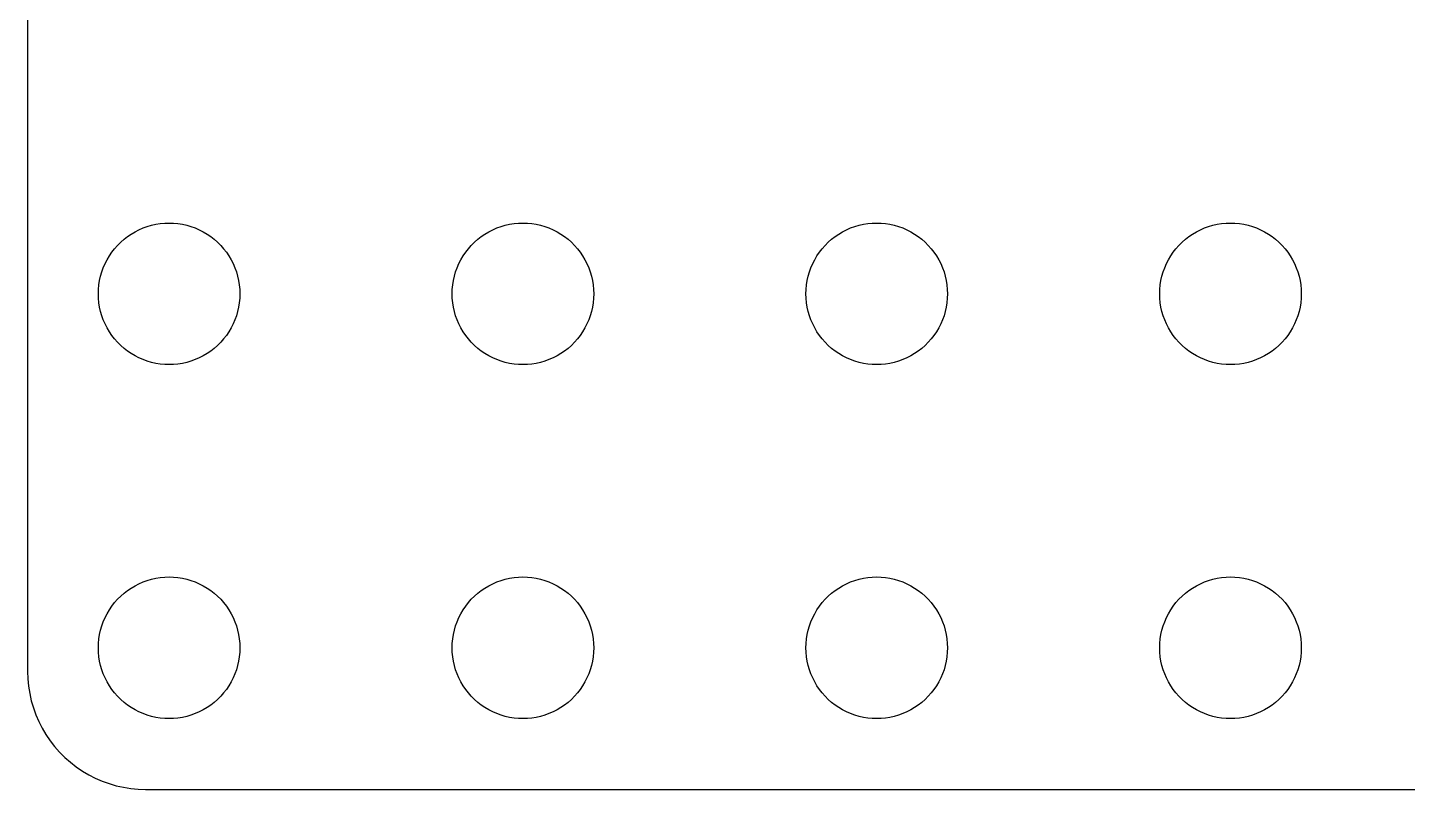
# Model space of a CAD drawing. Header units: metres. Extents: x -58 to 58, y -36 to 36.
# Drawn here: x -58.5 to 0, y -36 to -3.7 of the extents above; entities that cross this region are included whole.
import ezdxf

# ---------------------------------------------------------------- set-up
doc = ezdxf.new("R2010")
doc.units = ezdxf.units.M

msp = doc.modelspace()

# ---------------------------------------------------------------- linework, layer by layer
for p, q in [((-58.5, 31), (-58.5, -31)), ((-53.7773, -12.2855), (-53.6044, -12.2107)), ((-53.6044, -12.2107), (-53.427, -12.1468)), ((-53.427, -12.1468), (-53.2461, -12.0942)), ((-53.2461, -12.0942), (-53.0621, -12.0531)), ((-53.0621, -12.0531), (-52.876, -12.0237)), ((-52.876, -12.0237), (-52.6884, -12.0059)), ((-52.6884, -12.0059), (-52.5, -12)), ((-52.5, -12), (-52.3116, -12.0059)), ((-52.3116, -12.0059), (-52.124, -12.0237)), ((-52.124, -12.0237), (-51.9379, -12.0531)), ((-51.9379, -12.0531), (-51.7539, -12.0942)), ((-51.7539, -12.0942), (-51.5729, -12.1468)), ((-51.5729, -12.1468), (-51.3956, -12.2107)), ((-51.3956, -12.2107), (-51.2227, -12.2855)), ((-38.7773, -12.2855), (-38.6044, -12.2107)), ((-38.6044, -12.2107), (-38.427, -12.1468)), ((-38.427, -12.1468), (-38.2461, -12.0942)), ((-38.2461, -12.0942), (-38.0621, -12.0531)), ((-38.0621, -12.0531), (-37.876, -12.0237)), ((-37.876, -12.0237), (-37.6884, -12.0059)), ((-37.6884, -12.0059), (-37.5, -12)), ((-37.5, -12), (-37.3116, -12.0059)), ((-37.3116, -12.0059), (-37.124, -12.0237)), ((-37.124, -12.0237), (-36.9379, -12.0531)), ((-36.9379, -12.0531), (-36.7539, -12.0942)), ((-36.7539, -12.0942), (-36.5729, -12.1468)), ((-36.5729, -12.1468), (-36.3956, -12.2107)), ((-36.3956, -12.2107), (-36.2227, -12.2855)), ((-23.7773, -12.2855), (-23.6044, -12.2107)), ((-23.6044, -12.2107), (-23.427, -12.1468)), ((-23.427, -12.1468), (-23.2461, -12.0942)), ((-23.2461, -12.0942), (-23.0621, -12.0531)), ((-23.0621, -12.0531), (-22.876, -12.0237)), ((-22.876, -12.0237), (-22.6884, -12.0059)), ((-22.6884, -12.0059), (-22.5, -12)), ((-22.5, -12), (-22.3116, -12.0059)), ((-22.3116, -12.0059), (-22.124, -12.0237)), ((-22.124, -12.0237), (-21.9379, -12.0531)), ((-21.9379, -12.0531), (-21.7539, -12.0942)), ((-21.7539, -12.0942), (-21.5729, -12.1468)), ((-21.5729, -12.1468), (-21.3956, -12.2107)), ((-21.3956, -12.2107), (-21.2227, -12.2855)), ((-8.77733, -12.2855), (-8.60437, -12.2107)), ((-8.60437, -12.2107), (-8.42705, -12.1468)), ((-8.42705, -12.1468), (-8.24606, -12.0942)), ((-8.24606, -12.0942), (-8.06213, -12.0531)), ((-8.06213, -12.0531), (-7.87599, -12.0237)), ((-7.87599, -12.0237), (-7.68837, -12.0059)), ((-7.68837, -12.0059), (-7.5, -12)), ((-7.5, -12), (-7.31161, -12.0059)), ((-7.31161, -12.0059), (-7.12399, -12.0237)), ((-7.12399, -12.0237), (-6.93785, -12.0531)), ((-6.93785, -12.0531), (-6.75392, -12.0942)), ((-6.75392, -12.0942), (-6.57294, -12.1468)), ((-6.57294, -12.1468), (-6.39561, -12.2107)), ((-6.39561, -12.2107), (-6.22266, -12.2855)), ((-54.6869, -12.9464), (-54.5536, -12.8131)), ((-54.5536, -12.8131), (-54.4123, -12.6884)), ((-54.4123, -12.6884), (-54.2634, -12.5729)), ((-54.2634, -12.5729), (-54.1075, -12.467)), ((-54.1075, -12.467), (-53.9453, -12.3711)), ((-53.9453, -12.3711), (-53.7773, -12.2855)), ((-51.2227, -12.2855), (-51.0547, -12.3711)), ((-51.0547, -12.3711), (-50.8925, -12.467)), ((-50.8925, -12.467), (-50.7366, -12.5729)), ((-50.7366, -12.5729), (-50.5877, -12.6884)), ((-50.5877, -12.6884), (-50.4464, -12.8131)), ((-50.4464, -12.8131), (-50.3131, -12.9464)), ((-39.6869, -12.9464), (-39.5536, -12.8131)), ((-39.5536, -12.8131), (-39.4123, -12.6884)), ((-39.4123, -12.6884), (-39.2634, -12.5729)), ((-39.2634, -12.5729), (-39.1075, -12.467)), ((-39.1075, -12.467), (-38.9453, -12.3711)), ((-38.9453, -12.3711), (-38.7773, -12.2855)), ((-36.2227, -12.2855), (-36.0547, -12.3711)), ((-36.0547, -12.3711), (-35.8925, -12.467)), ((-35.8925, -12.467), (-35.7366, -12.5729)), ((-35.7366, -12.5729), (-35.5877, -12.6884)), ((-35.5877, -12.6884), (-35.4464, -12.8131)), ((-35.4464, -12.8131), (-35.3131, -12.9464)), ((-24.6869, -12.9464), (-24.5536, -12.8131)), ((-24.5536, -12.8131), (-24.4123, -12.6884)), ((-24.4123, -12.6884), (-24.2634, -12.5729)), ((-24.2634, -12.5729), (-24.1075, -12.467)), ((-24.1075, -12.467), (-23.9453, -12.3711)), ((-23.9453, -12.3711), (-23.7773, -12.2855)), ((-21.2227, -12.2855), (-21.0547, -12.3711)), ((-21.0547, -12.3711), (-20.8925, -12.467)), ((-20.8925, -12.467), (-20.7366, -12.5729)), ((-20.7366, -12.5729), (-20.5877, -12.6884)), ((-20.5877, -12.6884), (-20.4464, -12.8131)), ((-20.4464, -12.8131), (-20.3131, -12.9464)), ((-9.6869, -12.9464), (-9.55363, -12.8131)), ((-9.55363, -12.8131), (-9.41226, -12.6884)), ((-9.41226, -12.6884), (-9.26335, -12.5729)), ((-9.26335, -12.5729), (-9.10747, -12.467)), ((-9.10747, -12.467), (-8.94525, -12.3711)), ((-8.94525, -12.3711), (-8.77733, -12.2855)), ((-6.22266, -12.2855), (-6.05473, -12.3711)), ((-6.05473, -12.3711), (-5.89252, -12.467)), ((-5.89252, -12.467), (-5.73663, -12.5729)), ((-5.73663, -12.5729), (-5.58772, -12.6884)), ((-5.58772, -12.6884), (-5.44635, -12.8131)), ((-5.44635, -12.8131), (-5.31308, -12.9464)), ((-55.1289, -13.5547), (-55.033, -13.3925)), ((-55.033, -13.3925), (-54.927, -13.2366)), ((-54.927, -13.2366), (-54.8115, -13.0877)), ((-54.8115, -13.0877), (-54.6869, -12.9464)), ((-50.3131, -12.9464), (-50.1885, -13.0877)), ((-50.1885, -13.0877), (-50.0729, -13.2366)), ((-50.0729, -13.2366), (-49.967, -13.3925)), ((-49.967, -13.3925), (-49.8711, -13.5547)), ((-40.1289, -13.5547), (-40.033, -13.3925)), ((-40.033, -13.3925), (-39.927, -13.2366)), ((-39.927, -13.2366), (-39.8115, -13.0877)), ((-39.8115, -13.0877), (-39.6869, -12.9464)), ((-35.3131, -12.9464), (-35.1885, -13.0877)), ((-35.1885, -13.0877), (-35.0729, -13.2366)), ((-35.0729, -13.2366), (-34.967, -13.3925)), ((-34.967, -13.3925), (-34.8711, -13.5547)), ((-25.1289, -13.5547), (-25.033, -13.3925)), ((-25.033, -13.3925), (-24.927, -13.2366)), ((-24.927, -13.2366), (-24.8115, -13.0877)), ((-24.8115, -13.0877), (-24.6869, -12.9464)), ((-20.3131, -12.9464), (-20.1884, -13.0877)), ((-20.1884, -13.0877), (-20.0729, -13.2366)), ((-20.0729, -13.2366), (-19.967, -13.3925)), ((-19.967, -13.3925), (-19.8711, -13.5547)), ((-10.1289, -13.5547), (-10.033, -13.3925)), ((-10.033, -13.3925), (-9.92705, -13.2366)), ((-9.92705, -13.2366), (-9.81154, -13.0877)), ((-9.81154, -13.0877), (-9.6869, -12.9464)), ((-5.31308, -12.9464), (-5.18845, -13.0877)), ((-5.18845, -13.0877), (-5.07294, -13.2366)), ((-5.07294, -13.2366), (-4.96701, -13.3925)), ((-4.96701, -13.3925), (-4.87108, -13.5547)), ((-55.3532, -14.0729), (-55.2893, -13.8956)), ((-55.2893, -13.8956), (-55.2145, -13.7227)), ((-55.2145, -13.7227), (-55.1289, -13.5547)), ((-49.8711, -13.5547), (-49.7855, -13.7227)), ((-49.7855, -13.7227), (-49.7107, -13.8956)), ((-49.7107, -13.8956), (-49.6468, -14.0729)), ((-40.3532, -14.0729), (-40.2893, -13.8956)), ((-40.2893, -13.8956), (-40.2145, -13.7227)), ((-40.2145, -13.7227), (-40.1289, -13.5547)), ((-34.8711, -13.5547), (-34.7855, -13.7227)), ((-34.7855, -13.7227), (-34.7107, -13.8956)), ((-34.7107, -13.8956), (-34.6468, -14.0729)), ((-25.3532, -14.0729), (-25.2893, -13.8956)), ((-25.2893, -13.8956), (-25.2145, -13.7227)), ((-25.2145, -13.7227), (-25.1289, -13.5547)), ((-19.8711, -13.5547), (-19.7855, -13.7227)), ((-19.7855, -13.7227), (-19.7107, -13.8956)), ((-19.7107, -13.8956), (-19.6468, -14.0729)), ((-10.3532, -14.0729), (-10.2893, -13.8956)), ((-10.2893, -13.8956), (-10.2145, -13.7227)), ((-10.2145, -13.7227), (-10.1289, -13.5547)), ((-4.87108, -13.5547), (-4.78551, -13.7227)), ((-4.78551, -13.7227), (-4.71066, -13.8956)), ((-4.71066, -13.8956), (-4.64682, -14.0729)), ((-55.4941, -14.8116), (-55.4763, -14.624)), ((-55.4763, -14.624), (-55.4469, -14.4379)), ((-55.4469, -14.4379), (-55.4057, -14.2539)), ((-55.4057, -14.2539), (-55.3532, -14.0729)), ((-49.6468, -14.0729), (-49.5942, -14.2539)), ((-49.5942, -14.2539), (-49.5531, -14.4379)), ((-49.5531, -14.4379), (-49.5237, -14.624)), ((-49.5237, -14.624), (-49.5059, -14.8116)), ((-40.4941, -14.8116), (-40.4763, -14.624)), ((-40.4763, -14.624), (-40.4469, -14.4379)), ((-40.4469, -14.4379), (-40.4057, -14.2539)), ((-40.4057, -14.2539), (-40.3532, -14.0729)), ((-34.6468, -14.0729), (-34.5942, -14.2539)), ((-34.5942, -14.2539), (-34.5531, -14.4379)), ((-34.5531, -14.4379), (-34.5237, -14.624)), ((-34.5237, -14.624), (-34.5059, -14.8116)), ((-25.4941, -14.8116), (-25.4763, -14.624)), ((-25.4763, -14.624), (-25.4469, -14.4379)), ((-25.4469, -14.4379), (-25.4057, -14.2539)), ((-25.4057, -14.2539), (-25.3532, -14.0729)), ((-19.6468, -14.0729), (-19.5942, -14.2539)), ((-19.5942, -14.2539), (-19.5531, -14.4379)), ((-19.5531, -14.4379), (-19.5237, -14.624)), ((-19.5237, -14.624), (-19.5059, -14.8116)), ((-10.4941, -14.8116), (-10.4763, -14.624)), ((-10.4763, -14.624), (-10.4469, -14.4379)), ((-10.4469, -14.4379), (-10.4057, -14.2539)), ((-10.4057, -14.2539), (-10.3532, -14.0729)), ((-4.64682, -14.0729), (-4.59424, -14.2539)), ((-4.59424, -14.2539), (-4.55313, -14.4379)), ((-4.55313, -14.4379), (-4.52365, -14.624)), ((-4.52365, -14.624), (-4.50591, -14.8116)), ((-55.5, -15), (-55.4941, -14.8116)), ((-55.4941, -15.1884), (-55.5, -15)), ((-55.4763, -15.376), (-55.4941, -15.1884)), ((-49.5059, -15.1884), (-49.5237, -15.376)), ((-49.5059, -14.8116), (-49.5, -15)), ((-49.5, -15), (-49.5059, -15.1884)), ((-40.5, -15), (-40.4941, -14.8116)), ((-40.4941, -15.1884), (-40.5, -15)), ((-40.4763, -15.376), (-40.4941, -15.1884)), ((-34.5059, -15.1884), (-34.5237, -15.376)), ((-34.5059, -14.8116), (-34.5, -15)), ((-34.5, -15), (-34.5059, -15.1884)), ((-25.5, -15), (-25.4941, -14.8116)), ((-25.4941, -15.1884), (-25.5, -15)), ((-25.4763, -15.376), (-25.4941, -15.1884)), ((-19.5059, -15.1884), (-19.5237, -15.376)), ((-19.5059, -14.8116), (-19.5, -15)), ((-19.5, -15), (-19.5059, -15.1884)), ((-10.5, -15), (-10.4941, -14.8116)), ((-10.4941, -15.1884), (-10.5, -15)), ((-10.4763, -15.376), (-10.4941, -15.1884)), ((-4.50591, -15.1884), (-4.52365, -15.376)), ((-4.50591, -14.8116), (-4.5, -15)), ((-4.5, -15), (-4.50591, -15.1884)), ((-55.4469, -15.5621), (-55.4763, -15.376)), ((-55.4057, -15.7461), (-55.4469, -15.5621)), ((-55.3532, -15.927), (-55.4057, -15.7461)), ((-49.5942, -15.7461), (-49.6468, -15.927)), ((-49.5531, -15.5621), (-49.5942, -15.7461)), ((-49.5237, -15.376), (-49.5531, -15.5621)), ((-40.4469, -15.5621), (-40.4763, -15.376)), ((-40.4057, -15.7461), (-40.4469, -15.5621)), ((-40.3532, -15.927), (-40.4057, -15.7461)), ((-34.5942, -15.7461), (-34.6468, -15.927)), ((-34.5531, -15.5621), (-34.5942, -15.7461)), ((-34.5237, -15.376), (-34.5531, -15.5621)), ((-25.4469, -15.5621), (-25.4763, -15.376)), ((-25.4057, -15.7461), (-25.4469, -15.5621)), ((-25.3532, -15.927), (-25.4057, -15.7461)), ((-19.5942, -15.7461), (-19.6468, -15.927)), ((-19.5531, -15.5621), (-19.5942, -15.7461)), ((-19.5237, -15.376), (-19.5531, -15.5621)), ((-10.4469, -15.5621), (-10.4763, -15.376)), ((-10.4057, -15.7461), (-10.4469, -15.5621)), ((-10.3532, -15.927), (-10.4057, -15.7461)), ((-4.59424, -15.7461), (-4.64682, -15.927)), ((-4.55313, -15.5621), (-4.59424, -15.7461)), ((-4.52365, -15.376), (-4.55313, -15.5621)), ((-55.2893, -16.1044), (-55.3532, -15.927)), ((-55.2145, -16.2773), (-55.2893, -16.1044)), ((-55.1289, -16.4453), (-55.2145, -16.2773)), ((-49.7855, -16.2773), (-49.8711, -16.4453)), ((-49.7107, -16.1044), (-49.7855, -16.2773)), ((-49.6468, -15.927), (-49.7107, -16.1044)), ((-40.2893, -16.1044), (-40.3532, -15.927)), ((-40.2145, -16.2773), (-40.2893, -16.1044)), ((-40.1289, -16.4453), (-40.2145, -16.2773)), ((-34.7855, -16.2773), (-34.8711, -16.4453)), ((-34.7107, -16.1044), (-34.7855, -16.2773)), ((-34.6468, -15.927), (-34.7107, -16.1044)), ((-25.2893, -16.1044), (-25.3532, -15.927)), ((-25.2145, -16.2773), (-25.2893, -16.1044)), ((-25.1289, -16.4453), (-25.2145, -16.2773)), ((-19.7855, -16.2773), (-19.8711, -16.4453)), ((-19.7107, -16.1044), (-19.7855, -16.2773)), ((-19.6468, -15.927), (-19.7107, -16.1044)), ((-10.2893, -16.1044), (-10.3532, -15.927)), ((-10.2145, -16.2773), (-10.2893, -16.1044)), ((-10.1289, -16.4453), (-10.2145, -16.2773)), ((-4.78551, -16.2773), (-4.87108, -16.4453)), ((-4.71066, -16.1044), (-4.78551, -16.2773)), ((-4.64682, -15.927), (-4.71066, -16.1044)), ((-55.033, -16.6075), (-55.1289, -16.4453)), ((-54.927, -16.7634), (-55.033, -16.6075)), ((-54.8115, -16.9123), (-54.927, -16.7634)), ((-54.6869, -17.0536), (-54.8115, -16.9123)), ((-50.1885, -16.9123), (-50.3131, -17.0536)), ((-50.0729, -16.7634), (-50.1885, -16.9123)), ((-49.967, -16.6075), (-50.0729, -16.7634)), ((-49.8711, -16.4453), (-49.967, -16.6075)), ((-40.033, -16.6075), (-40.1289, -16.4453)), ((-39.927, -16.7634), (-40.033, -16.6075)), ((-39.8115, -16.9123), (-39.927, -16.7634)), ((-39.6869, -17.0536), (-39.8115, -16.9123)), ((-35.1885, -16.9123), (-35.3131, -17.0536)), ((-35.0729, -16.7634), (-35.1885, -16.9123)), ((-34.967, -16.6075), (-35.0729, -16.7634)), ((-34.8711, -16.4453), (-34.967, -16.6075)), ((-25.033, -16.6075), (-25.1289, -16.4453)), ((-24.927, -16.7634), (-25.033, -16.6075)), ((-24.8115, -16.9123), (-24.927, -16.7634)), ((-24.6869, -17.0536), (-24.8115, -16.9123)), ((-20.1884, -16.9123), (-20.3131, -17.0536)), ((-20.0729, -16.7634), (-20.1884, -16.9123)), ((-19.967, -16.6075), (-20.0729, -16.7634)), ((-19.8711, -16.4453), (-19.967, -16.6075)), ((-10.033, -16.6075), (-10.1289, -16.4453)), ((-9.92705, -16.7634), (-10.033, -16.6075)), ((-9.81154, -16.9123), (-9.92705, -16.7634)), ((-9.6869, -17.0536), (-9.81154, -16.9123)), ((-5.18845, -16.9123), (-5.31308, -17.0536)), ((-5.07294, -16.7634), (-5.18845, -16.9123)), ((-4.96701, -16.6075), (-5.07294, -16.7634)), ((-4.87108, -16.4453), (-4.96701, -16.6075)), ((-54.5536, -17.1869), (-54.6869, -17.0536)), ((-54.4123, -17.3115), (-54.5536, -17.1869)), ((-54.2634, -17.427), (-54.4123, -17.3115)), ((-54.1075, -17.533), (-54.2634, -17.427)), ((-53.9453, -17.6289), (-54.1075, -17.533)), ((-50.8925, -17.533), (-51.0547, -17.6289)), ((-50.7366, -17.427), (-50.8925, -17.533)), ((-50.5877, -17.3115), (-50.7366, -17.427)), ((-50.4464, -17.1869), (-50.5877, -17.3115)), ((-50.3131, -17.0536), (-50.4464, -17.1869)), ((-39.5536, -17.1869), (-39.6869, -17.0536)), ((-39.4123, -17.3115), (-39.5536, -17.1869)), ((-39.2634, -17.427), (-39.4123, -17.3115)), ((-39.1075, -17.533), (-39.2634, -17.427)), ((-38.9453, -17.6289), (-39.1075, -17.533)), ((-35.8925, -17.533), (-36.0547, -17.6289)), ((-35.7366, -17.427), (-35.8925, -17.533)), ((-35.5877, -17.3115), (-35.7366, -17.427)), ((-35.4464, -17.1869), (-35.5877, -17.3115)), ((-35.3131, -17.0536), (-35.4464, -17.1869)), ((-24.5536, -17.1869), (-24.6869, -17.0536)), ((-24.4123, -17.3115), (-24.5536, -17.1869)), ((-24.2634, -17.427), (-24.4123, -17.3115)), ((-24.1075, -17.533), (-24.2634, -17.427)), ((-23.9453, -17.6289), (-24.1075, -17.533)), ((-20.8925, -17.533), (-21.0547, -17.6289)), ((-20.7366, -17.427), (-20.8925, -17.533)), ((-20.5877, -17.3115), (-20.7366, -17.427)), ((-20.4464, -17.1869), (-20.5877, -17.3115)), ((-20.3131, -17.0536), (-20.4464, -17.1869)), ((-9.55363, -17.1869), (-9.6869, -17.0536)), ((-9.41226, -17.3115), (-9.55363, -17.1869)), ((-9.26335, -17.427), (-9.41226, -17.3115)), ((-9.10747, -17.533), (-9.26335, -17.427)), ((-8.94525, -17.6289), (-9.10747, -17.533)), ((-5.89252, -17.533), (-6.05473, -17.6289)), ((-5.73663, -17.427), (-5.89252, -17.533)), ((-5.58772, -17.3115), (-5.73663, -17.427)), ((-5.44635, -17.1869), (-5.58772, -17.3115)), ((-5.31308, -17.0536), (-5.44635, -17.1869)), ((-53.7773, -17.7145), (-53.9453, -17.6289)), ((-53.6044, -17.7893), (-53.7773, -17.7145)), ((-53.427, -17.8532), (-53.6044, -17.7893)), ((-53.2461, -17.9057), (-53.427, -17.8532)), ((-53.0621, -17.9469), (-53.2461, -17.9057)), ((-52.876, -17.9763), (-53.0621, -17.9469)), ((-52.6884, -17.9941), (-52.876, -17.9763)), ((-52.5, -18), (-52.6884, -17.9941)), ((-52.3116, -17.9941), (-52.5, -18)), ((-52.124, -17.9763), (-52.3116, -17.9941)), ((-51.9379, -17.9469), (-52.124, -17.9763)), ((-51.7539, -17.9057), (-51.9379, -17.9469)), ((-51.5729, -17.8532), (-51.7539, -17.9057)), ((-51.3956, -17.7893), (-51.5729, -17.8532)), ((-51.2227, -17.7145), (-51.3956, -17.7893)), ((-51.0547, -17.6289), (-51.2227, -17.7145)), ((-38.7773, -17.7145), (-38.9453, -17.6289)), ((-38.6044, -17.7893), (-38.7773, -17.7145)), ((-38.427, -17.8532), (-38.6044, -17.7893)), ((-38.2461, -17.9057), (-38.427, -17.8532)), ((-38.0621, -17.9469), (-38.2461, -17.9057)), ((-37.876, -17.9763), (-38.0621, -17.9469)), ((-37.6884, -17.9941), (-37.876, -17.9763)), ((-37.5, -18), (-37.6884, -17.9941)), ((-37.3116, -17.9941), (-37.5, -18)), ((-37.124, -17.9763), (-37.3116, -17.9941)), ((-36.9379, -17.9469), (-37.124, -17.9763)), ((-36.7539, -17.9057), (-36.9379, -17.9469)), ((-36.5729, -17.8532), (-36.7539, -17.9057)), ((-36.3956, -17.7893), (-36.5729, -17.8532)), ((-36.2227, -17.7145), (-36.3956, -17.7893)), ((-36.0547, -17.6289), (-36.2227, -17.7145)), ((-23.7773, -17.7145), (-23.9453, -17.6289)), ((-23.6044, -17.7893), (-23.7773, -17.7145)), ((-23.427, -17.8532), (-23.6044, -17.7893)), ((-23.2461, -17.9057), (-23.427, -17.8532)), ((-23.0621, -17.9469), (-23.2461, -17.9057)), ((-22.876, -17.9763), (-23.0621, -17.9469)), ((-22.6884, -17.9941), (-22.876, -17.9763)), ((-22.5, -18), (-22.6884, -17.9941)), ((-22.3116, -17.9941), (-22.5, -18)), ((-22.124, -17.9763), (-22.3116, -17.9941)), ((-21.9379, -17.9469), (-22.124, -17.9763)), ((-21.7539, -17.9057), (-21.9379, -17.9469)), ((-21.5729, -17.8532), (-21.7539, -17.9057)), ((-21.3956, -17.7893), (-21.5729, -17.8532)), ((-21.2227, -17.7145), (-21.3956, -17.7893)), ((-21.0547, -17.6289), (-21.2227, -17.7145)), ((-8.77733, -17.7145), (-8.94525, -17.6289)), ((-8.60437, -17.7893), (-8.77733, -17.7145)), ((-8.42705, -17.8532), (-8.60437, -17.7893)), ((-8.24606, -17.9057), (-8.42705, -17.8532)), ((-8.06213, -17.9469), (-8.24606, -17.9057)), ((-7.87599, -17.9763), (-8.06213, -17.9469)), ((-7.68837, -17.9941), (-7.87599, -17.9763)), ((-7.5, -18), (-7.68837, -17.9941)), ((-7.31161, -17.9941), (-7.5, -18)), ((-7.12399, -17.9763), (-7.31161, -17.9941)), ((-6.93785, -17.9469), (-7.12399, -17.9763)), ((-6.75392, -17.9057), (-6.93785, -17.9469)), ((-6.57294, -17.8532), (-6.75392, -17.9057)), ((-6.39561, -17.7893), (-6.57294, -17.8532)), ((-6.22266, -17.7145), (-6.39561, -17.7893)), ((-6.05473, -17.6289), (-6.22266, -17.7145)), ((-54.2634, -27.5729), (-54.1075, -27.467)), ((-54.1075, -27.467), (-53.9453, -27.3711)), ((-53.9453, -27.3711), (-53.7773, -27.2855)), ((-53.7773, -27.2855), (-53.6044, -27.2107)), ((-53.6044, -27.2107), (-53.427, -27.1468)), ((-53.427, -27.1468), (-53.2461, -27.0942)), ((-53.2461, -27.0942), (-53.0621, -27.0531)), ((-53.0621, -27.0531), (-52.876, -27.0237)), ((-52.876, -27.0237), (-52.6884, -27.0059)), ((-52.6884, -27.0059), (-52.5, -27)), ((-52.5, -27), (-52.3116, -27.0059)), ((-52.3116, -27.0059), (-52.124, -27.0237)), ((-52.124, -27.0237), (-51.9379, -27.0531)), ((-51.9379, -27.0531), (-51.7539, -27.0942)), ((-51.7539, -27.0942), (-51.5729, -27.1468)), ((-51.5729, -27.1468), (-51.3956, -27.2107)), ((-51.3956, -27.2107), (-51.2227, -27.2855)), ((-51.2227, -27.2855), (-51.0547, -27.3711)), ((-51.0547, -27.3711), (-50.8925, -27.467)), ((-50.8925, -27.467), (-50.7366, -27.5729)), ((-39.2634, -27.5729), (-39.1075, -27.467)), ((-39.1075, -27.467), (-38.9453, -27.3711)), ((-38.9453, -27.3711), (-38.7773, -27.2855)), ((-38.7773, -27.2855), (-38.6044, -27.2107)), ((-38.6044, -27.2107), (-38.427, -27.1468)), ((-38.427, -27.1468), (-38.2461, -27.0942)), ((-38.2461, -27.0942), (-38.0621, -27.0531)), ((-38.0621, -27.0531), (-37.876, -27.0237)), ((-37.876, -27.0237), (-37.6884, -27.0059)), ((-37.6884, -27.0059), (-37.5, -27)), ((-37.5, -27), (-37.3116, -27.0059)), ((-37.3116, -27.0059), (-37.124, -27.0237)), ((-37.124, -27.0237), (-36.9379, -27.0531)), ((-36.9379, -27.0531), (-36.7539, -27.0942)), ((-36.7539, -27.0942), (-36.5729, -27.1468)), ((-36.5729, -27.1468), (-36.3956, -27.2107)), ((-36.3956, -27.2107), (-36.2227, -27.2855)), ((-36.2227, -27.2855), (-36.0547, -27.3711)), ((-36.0547, -27.3711), (-35.8925, -27.467)), ((-35.8925, -27.467), (-35.7366, -27.5729)), ((-24.2634, -27.5729), (-24.1075, -27.467)), ((-24.1075, -27.467), (-23.9453, -27.3711)), ((-23.9453, -27.3711), (-23.7773, -27.2855)), ((-23.7773, -27.2855), (-23.6044, -27.2107)), ((-23.6044, -27.2107), (-23.427, -27.1468)), ((-23.427, -27.1468), (-23.2461, -27.0942)), ((-23.2461, -27.0942), (-23.0621, -27.0531)), ((-23.0621, -27.0531), (-22.876, -27.0237)), ((-22.876, -27.0237), (-22.6884, -27.0059)), ((-22.6884, -27.0059), (-22.5, -27)), ((-22.5, -27), (-22.3116, -27.0059)), ((-22.3116, -27.0059), (-22.124, -27.0237)), ((-22.124, -27.0237), (-21.9379, -27.0531)), ((-21.9379, -27.0531), (-21.7539, -27.0942)), ((-21.7539, -27.0942), (-21.5729, -27.1468)), ((-21.5729, -27.1468), (-21.3956, -27.2107)), ((-21.3956, -27.2107), (-21.2227, -27.2855)), ((-21.2227, -27.2855), (-21.0547, -27.3711)), ((-21.0547, -27.3711), (-20.8925, -27.467)), ((-20.8925, -27.467), (-20.7366, -27.5729)), ((-9.26335, -27.5729), (-9.10747, -27.467)), ((-9.10747, -27.467), (-8.94525, -27.3711)), ((-8.94525, -27.3711), (-8.77733, -27.2855)), ((-8.77733, -27.2855), (-8.60437, -27.2107)), ((-8.60437, -27.2107), (-8.42705, -27.1468)), ((-8.42705, -27.1468), (-8.24606, -27.0942)), ((-8.24606, -27.0942), (-8.06213, -27.0531)), ((-8.06213, -27.0531), (-7.87599, -27.0237)), ((-7.87599, -27.0237), (-7.68837, -27.0059)), ((-7.68837, -27.0059), (-7.5, -27)), ((-7.5, -27), (-7.31161, -27.0059)), ((-7.31161, -27.0059), (-7.12399, -27.0237)), ((-7.12399, -27.0237), (-6.93785, -27.0531)), ((-6.93785, -27.0531), (-6.75392, -27.0942)), ((-6.75392, -27.0942), (-6.57294, -27.1468)), ((-6.57294, -27.1468), (-6.39561, -27.2107)), ((-6.39561, -27.2107), (-6.22266, -27.2855)), ((-6.22266, -27.2855), (-6.05473, -27.3711)), ((-6.05473, -27.3711), (-5.89252, -27.467)), ((-5.89252, -27.467), (-5.73663, -27.5729)), ((-54.8115, -28.0877), (-54.6869, -27.9464)), ((-54.6869, -27.9464), (-54.5536, -27.8131)), ((-54.5536, -27.8131), (-54.4123, -27.6884)), ((-54.4123, -27.6884), (-54.2634, -27.5729)), ((-50.7366, -27.5729), (-50.5877, -27.6884)), ((-50.5877, -27.6884), (-50.4464, -27.8131)), ((-50.4464, -27.8131), (-50.3131, -27.9464)), ((-50.3131, -27.9464), (-50.1885, -28.0877)), ((-39.8115, -28.0877), (-39.6869, -27.9464)), ((-39.6869, -27.9464), (-39.5536, -27.8131)), ((-39.5536, -27.8131), (-39.4123, -27.6884)), ((-39.4123, -27.6884), (-39.2634, -27.5729)), ((-35.7366, -27.5729), (-35.5877, -27.6884)), ((-35.5877, -27.6884), (-35.4464, -27.8131)), ((-35.4464, -27.8131), (-35.3131, -27.9464)), ((-35.3131, -27.9464), (-35.1885, -28.0877)), ((-24.8115, -28.0877), (-24.6869, -27.9464)), ((-24.6869, -27.9464), (-24.5536, -27.8131)), ((-24.5536, -27.8131), (-24.4123, -27.6884)), ((-24.4123, -27.6884), (-24.2634, -27.5729)), ((-20.7366, -27.5729), (-20.5877, -27.6884)), ((-20.5877, -27.6884), (-20.4464, -27.8131)), ((-20.4464, -27.8131), (-20.3131, -27.9464)), ((-20.3131, -27.9464), (-20.1884, -28.0877)), ((-9.81154, -28.0877), (-9.6869, -27.9464)), ((-9.6869, -27.9464), (-9.55363, -27.8131)), ((-9.55363, -27.8131), (-9.41226, -27.6884)), ((-9.41226, -27.6884), (-9.26335, -27.5729)), ((-5.73663, -27.5729), (-5.58772, -27.6884)), ((-5.58772, -27.6884), (-5.44635, -27.8131)), ((-5.44635, -27.8131), (-5.31308, -27.9464)), ((-5.31308, -27.9464), (-5.18845, -28.0877)), ((-55.2145, -28.7227), (-55.1289, -28.5547)), ((-55.1289, -28.5547), (-55.033, -28.3925)), ((-55.033, -28.3925), (-54.927, -28.2366)), ((-54.927, -28.2366), (-54.8115, -28.0877)), ((-50.1885, -28.0877), (-50.0729, -28.2366)), ((-50.0729, -28.2366), (-49.967, -28.3925)), ((-49.967, -28.3925), (-49.8711, -28.5547)), ((-49.8711, -28.5547), (-49.7855, -28.7227)), ((-40.2145, -28.7227), (-40.1289, -28.5547)), ((-40.1289, -28.5547), (-40.033, -28.3925)), ((-40.033, -28.3925), (-39.927, -28.2366)), ((-39.927, -28.2366), (-39.8115, -28.0877)), ((-35.1885, -28.0877), (-35.0729, -28.2366)), ((-35.0729, -28.2366), (-34.967, -28.3925)), ((-34.967, -28.3925), (-34.8711, -28.5547)), ((-34.8711, -28.5547), (-34.7855, -28.7227)), ((-25.2145, -28.7227), (-25.1289, -28.5547)), ((-25.1289, -28.5547), (-25.033, -28.3925)), ((-25.033, -28.3925), (-24.927, -28.2366)), ((-24.927, -28.2366), (-24.8115, -28.0877)), ((-20.1884, -28.0877), (-20.0729, -28.2366)), ((-20.0729, -28.2366), (-19.967, -28.3925)), ((-19.967, -28.3925), (-19.8711, -28.5547)), ((-19.8711, -28.5547), (-19.7855, -28.7227)), ((-10.2145, -28.7227), (-10.1289, -28.5547)), ((-10.1289, -28.5547), (-10.033, -28.3925)), ((-10.033, -28.3925), (-9.92705, -28.2366)), ((-9.92705, -28.2366), (-9.81154, -28.0877)), ((-5.18845, -28.0877), (-5.07294, -28.2366)), ((-5.07294, -28.2366), (-4.96701, -28.3925)), ((-4.96701, -28.3925), (-4.87108, -28.5547)), ((-4.87108, -28.5547), (-4.78551, -28.7227)), ((-55.4057, -29.2539), (-55.3532, -29.0729)), ((-55.3532, -29.0729), (-55.2893, -28.8956)), ((-55.2893, -28.8956), (-55.2145, -28.7227)), ((-49.7855, -28.7227), (-49.7107, -28.8956)), ((-49.7107, -28.8956), (-49.6468, -29.0729)), ((-49.6468, -29.0729), (-49.5942, -29.2539)), ((-40.4057, -29.2539), (-40.3532, -29.0729)), ((-40.3532, -29.0729), (-40.2893, -28.8956)), ((-40.2893, -28.8956), (-40.2145, -28.7227)), ((-34.7855, -28.7227), (-34.7107, -28.8956)), ((-34.7107, -28.8956), (-34.6468, -29.0729)), ((-34.6468, -29.0729), (-34.5942, -29.2539)), ((-25.4057, -29.2539), (-25.3532, -29.0729)), ((-25.3532, -29.0729), (-25.2893, -28.8956)), ((-25.2893, -28.8956), (-25.2145, -28.7227)), ((-19.7855, -28.7227), (-19.7107, -28.8956)), ((-19.7107, -28.8956), (-19.6468, -29.0729)), ((-19.6468, -29.0729), (-19.5942, -29.2539)), ((-10.4057, -29.2539), (-10.3532, -29.0729)), ((-10.3532, -29.0729), (-10.2893, -28.8956)), ((-10.2893, -28.8956), (-10.2145, -28.7227)), ((-4.78551, -28.7227), (-4.71066, -28.8956)), ((-4.71066, -28.8956), (-4.64682, -29.0729)), ((-4.64682, -29.0729), (-4.59424, -29.2539)), ((-55.5, -30), (-55.4941, -29.8116)), ((-55.4941, -29.8116), (-55.4763, -29.624)), ((-55.4763, -29.624), (-55.4469, -29.4379)), ((-55.4469, -29.4379), (-55.4057, -29.2539)), ((-49.5942, -29.2539), (-49.5531, -29.4379)), ((-49.5531, -29.4379), (-49.5237, -29.624)), ((-49.5237, -29.624), (-49.5059, -29.8116)), ((-49.5059, -29.8116), (-49.5, -30)), ((-40.5, -30), (-40.4941, -29.8116)), ((-40.4941, -29.8116), (-40.4763, -29.624)), ((-40.4763, -29.624), (-40.4469, -29.4379)), ((-40.4469, -29.4379), (-40.4057, -29.2539)), ((-34.5942, -29.2539), (-34.5531, -29.4379)), ((-34.5531, -29.4379), (-34.5237, -29.624)), ((-34.5237, -29.624), (-34.5059, -29.8116)), ((-34.5059, -29.8116), (-34.5, -30)), ((-25.5, -30), (-25.4941, -29.8116)), ((-25.4941, -29.8116), (-25.4763, -29.624)), ((-25.4763, -29.624), (-25.4469, -29.4379)), ((-25.4469, -29.4379), (-25.4057, -29.2539)), ((-19.5942, -29.2539), (-19.5531, -29.4379)), ((-19.5531, -29.4379), (-19.5237, -29.624)), ((-19.5237, -29.624), (-19.5059, -29.8116)), ((-19.5059, -29.8116), (-19.5, -30)), ((-10.5, -30), (-10.4941, -29.8116)), ((-10.4941, -29.8116), (-10.4763, -29.624)), ((-10.4763, -29.624), (-10.4469, -29.4379)), ((-10.4469, -29.4379), (-10.4057, -29.2539)), ((-4.59424, -29.2539), (-4.55313, -29.4379)), ((-4.55313, -29.4379), (-4.52365, -29.624)), ((-4.52365, -29.624), (-4.50591, -29.8116)), ((-4.50591, -29.8116), (-4.5, -30)), ((-55.4941, -30.1884), (-55.5, -30)), ((-55.4763, -30.376), (-55.4941, -30.1884)), ((-55.4469, -30.5621), (-55.4763, -30.376)), ((-49.5237, -30.376), (-49.5531, -30.5621)), ((-49.5059, -30.1884), (-49.5237, -30.376)), ((-49.5, -30), (-49.5059, -30.1884)), ((-40.4941, -30.1884), (-40.5, -30)), ((-40.4763, -30.376), (-40.4941, -30.1884)), ((-40.4469, -30.5621), (-40.4763, -30.376)), ((-34.5237, -30.376), (-34.5531, -30.5621)), ((-34.5059, -30.1884), (-34.5237, -30.376)), ((-34.5, -30), (-34.5059, -30.1884)), ((-25.4941, -30.1884), (-25.5, -30)), ((-25.4763, -30.376), (-25.4941, -30.1884)), ((-25.4469, -30.5621), (-25.4763, -30.376)), ((-19.5237, -30.376), (-19.5531, -30.5621)), ((-19.5059, -30.1884), (-19.5237, -30.376)), ((-19.5, -30), (-19.5059, -30.1884)), ((-10.4941, -30.1884), (-10.5, -30)), ((-10.4763, -30.376), (-10.4941, -30.1884)), ((-10.4469, -30.5621), (-10.4763, -30.376)), ((-4.52365, -30.376), (-4.55313, -30.5621)), ((-4.50591, -30.1884), (-4.52365, -30.376)), ((-4.5, -30), (-4.50591, -30.1884)), ((-58.5, -31), (-58.4901, -31.3139)), ((-55.4057, -30.7461), (-55.4469, -30.5621)), ((-55.3532, -30.927), (-55.4057, -30.7461)), ((-55.2893, -31.1044), (-55.3532, -30.927)), ((-49.6468, -30.927), (-49.7107, -31.1044)), ((-49.5942, -30.7461), (-49.6468, -30.927)), ((-49.5531, -30.5621), (-49.5942, -30.7461)), ((-40.4057, -30.7461), (-40.4469, -30.5621)), ((-40.3532, -30.927), (-40.4057, -30.7461)), ((-40.2893, -31.1044), (-40.3532, -30.927)), ((-34.6468, -30.927), (-34.7107, -31.1044)), ((-34.5942, -30.7461), (-34.6468, -30.927)), ((-34.5531, -30.5621), (-34.5942, -30.7461)), ((-25.4057, -30.7461), (-25.4469, -30.5621)), ((-25.3532, -30.927), (-25.4057, -30.7461)), ((-25.2893, -31.1044), (-25.3532, -30.927)), ((-19.6468, -30.927), (-19.7107, -31.1044)), ((-19.5942, -30.7461), (-19.6468, -30.927)), ((-19.5531, -30.5621), (-19.5942, -30.7461)), ((-10.4057, -30.7461), (-10.4469, -30.5621)), ((-10.3532, -30.927), (-10.4057, -30.7461)), ((-10.2893, -31.1044), (-10.3532, -30.927)), ((-4.64682, -30.927), (-4.71066, -31.1044)), ((-4.59424, -30.7461), (-4.64682, -30.927)), ((-4.55313, -30.5621), (-4.59424, -30.7461)), ((-58.4901, -31.3139), (-58.4606, -31.6267)), ((-55.2145, -31.2773), (-55.2893, -31.1044)), ((-55.1289, -31.4453), (-55.2145, -31.2773)), ((-55.033, -31.6075), (-55.1289, -31.4453)), ((-49.8711, -31.4453), (-49.967, -31.6075)), ((-49.7855, -31.2773), (-49.8711, -31.4453)), ((-49.7107, -31.1044), (-49.7855, -31.2773)), ((-40.2145, -31.2773), (-40.2893, -31.1044)), ((-40.1289, -31.4453), (-40.2145, -31.2773)), ((-40.033, -31.6075), (-40.1289, -31.4453)), ((-34.8711, -31.4453), (-34.967, -31.6075)), ((-34.7855, -31.2773), (-34.8711, -31.4453)), ((-34.7107, -31.1044), (-34.7855, -31.2773)), ((-25.2145, -31.2773), (-25.2893, -31.1044)), ((-25.1289, -31.4453), (-25.2145, -31.2773)), ((-25.033, -31.6075), (-25.1289, -31.4453)), ((-19.8711, -31.4453), (-19.967, -31.6075)), ((-19.7855, -31.2773), (-19.8711, -31.4453)), ((-19.7107, -31.1044), (-19.7855, -31.2773)), ((-10.2145, -31.2773), (-10.2893, -31.1044)), ((-10.1289, -31.4453), (-10.2145, -31.2773)), ((-10.033, -31.6075), (-10.1289, -31.4453)), ((-4.87108, -31.4453), (-4.96701, -31.6075)), ((-4.78551, -31.2773), (-4.87108, -31.4453)), ((-4.71066, -31.1044), (-4.78551, -31.2773)), ((-58.4606, -31.6267), (-58.4114, -31.9369)), ((-58.4114, -31.9369), (-58.3429, -32.2435)), ((-54.927, -31.7634), (-55.033, -31.6075)), ((-54.8115, -31.9123), (-54.927, -31.7634)), ((-54.6869, -32.0536), (-54.8115, -31.9123)), ((-54.5536, -32.1869), (-54.6869, -32.0536)), ((-50.3131, -32.0536), (-50.4464, -32.1869)), ((-50.1885, -31.9123), (-50.3131, -32.0536)), ((-50.0729, -31.7634), (-50.1885, -31.9123)), ((-49.967, -31.6075), (-50.0729, -31.7634)), ((-39.927, -31.7634), (-40.033, -31.6075)), ((-39.8115, -31.9123), (-39.927, -31.7634)), ((-39.6869, -32.0536), (-39.8115, -31.9123)), ((-39.5536, -32.1869), (-39.6869, -32.0536)), ((-35.3131, -32.0536), (-35.4464, -32.1869)), ((-35.1885, -31.9123), (-35.3131, -32.0536)), ((-35.0729, -31.7634), (-35.1885, -31.9123)), ((-34.967, -31.6075), (-35.0729, -31.7634)), ((-24.927, -31.7634), (-25.033, -31.6075)), ((-24.8115, -31.9123), (-24.927, -31.7634)), ((-24.6869, -32.0536), (-24.8115, -31.9123)), ((-24.5536, -32.1869), (-24.6869, -32.0536)), ((-20.3131, -32.0536), (-20.4464, -32.1869)), ((-20.1884, -31.9123), (-20.3131, -32.0536)), ((-20.0729, -31.7634), (-20.1884, -31.9123)), ((-19.967, -31.6075), (-20.0729, -31.7634)), ((-9.92705, -31.7634), (-10.033, -31.6075)), ((-9.81154, -31.9123), (-9.92705, -31.7634)), ((-9.6869, -32.0536), (-9.81154, -31.9123)), ((-9.55363, -32.1869), (-9.6869, -32.0536)), ((-5.31308, -32.0536), (-5.44635, -32.1869)), ((-5.18845, -31.9123), (-5.31308, -32.0536)), ((-5.07294, -31.7634), (-5.18845, -31.9123)), ((-4.96701, -31.6075), (-5.07294, -31.7634)), ((-58.3429, -32.2435), (-58.2553, -32.5451)), ((-58.2553, -32.5451), (-58.1489, -32.8406)), ((-54.4123, -32.3115), (-54.5536, -32.1869)), ((-54.2634, -32.427), (-54.4123, -32.3115)), ((-54.1075, -32.533), (-54.2634, -32.427)), ((-53.9453, -32.6289), (-54.1075, -32.533)), ((-53.7773, -32.7145), (-53.9453, -32.6289)), ((-53.6044, -32.7893), (-53.7773, -32.7145)), ((-51.2227, -32.7145), (-51.3956, -32.7893)), ((-51.0547, -32.6289), (-51.2227, -32.7145)), ((-50.8925, -32.533), (-51.0547, -32.6289)), ((-50.7366, -32.427), (-50.8925, -32.533)), ((-50.5877, -32.3115), (-50.7366, -32.427)), ((-50.4464, -32.1869), (-50.5877, -32.3115)), ((-39.4123, -32.3115), (-39.5536, -32.1869)), ((-39.2634, -32.427), (-39.4123, -32.3115)), ((-39.1075, -32.533), (-39.2634, -32.427)), ((-38.9453, -32.6289), (-39.1075, -32.533)), ((-38.7773, -32.7145), (-38.9453, -32.6289)), ((-38.6044, -32.7893), (-38.7773, -32.7145)), ((-36.2227, -32.7145), (-36.3956, -32.7893)), ((-36.0547, -32.6289), (-36.2227, -32.7145)), ((-35.8925, -32.533), (-36.0547, -32.6289)), ((-35.7366, -32.427), (-35.8925, -32.533)), ((-35.5877, -32.3115), (-35.7366, -32.427)), ((-35.4464, -32.1869), (-35.5877, -32.3115)), ((-24.4123, -32.3115), (-24.5536, -32.1869)), ((-24.2634, -32.427), (-24.4123, -32.3115)), ((-24.1075, -32.533), (-24.2634, -32.427)), ((-23.9453, -32.6289), (-24.1075, -32.533)), ((-23.7773, -32.7145), (-23.9453, -32.6289)), ((-23.6044, -32.7893), (-23.7773, -32.7145)), ((-21.2227, -32.7145), (-21.3956, -32.7893)), ((-21.0547, -32.6289), (-21.2227, -32.7145)), ((-20.8925, -32.533), (-21.0547, -32.6289)), ((-20.7366, -32.427), (-20.8925, -32.533)), ((-20.5877, -32.3115), (-20.7366, -32.427)), ((-20.4464, -32.1869), (-20.5877, -32.3115)), ((-9.41226, -32.3115), (-9.55363, -32.1869)), ((-9.26335, -32.427), (-9.41226, -32.3115)), ((-9.10747, -32.533), (-9.26335, -32.427)), ((-8.94525, -32.6289), (-9.10747, -32.533)), ((-8.77733, -32.7145), (-8.94525, -32.6289)), ((-8.60437, -32.7893), (-8.77733, -32.7145)), ((-6.22266, -32.7145), (-6.39561, -32.7893)), ((-6.05473, -32.6289), (-6.22266, -32.7145)), ((-5.89252, -32.533), (-6.05473, -32.6289)), ((-5.73663, -32.427), (-5.89252, -32.533)), ((-5.58772, -32.3115), (-5.73663, -32.427)), ((-5.44635, -32.1869), (-5.58772, -32.3115)), ((-58.1489, -32.8406), (-58.0241, -33.1289)), ((-58.0241, -33.1289), (-57.8815, -33.4088)), ((-53.427, -32.8532), (-53.6044, -32.7893)), ((-53.2461, -32.9057), (-53.427, -32.8532)), ((-53.0621, -32.9469), (-53.2461, -32.9057)), ((-52.876, -32.9763), (-53.0621, -32.9469)), ((-52.6884, -32.9941), (-52.876, -32.9763)), ((-52.5, -33), (-52.6884, -32.9941)), ((-52.3116, -32.9941), (-52.5, -33)), ((-52.124, -32.9763), (-52.3116, -32.9941)), ((-51.9379, -32.9469), (-52.124, -32.9763)), ((-51.7539, -32.9057), (-51.9379, -32.9469)), ((-51.5729, -32.8532), (-51.7539, -32.9057)), ((-51.3956, -32.7893), (-51.5729, -32.8532)), ((-38.427, -32.8532), (-38.6044, -32.7893)), ((-38.2461, -32.9057), (-38.427, -32.8532)), ((-38.0621, -32.9469), (-38.2461, -32.9057)), ((-37.876, -32.9763), (-38.0621, -32.9469)), ((-37.6884, -32.9941), (-37.876, -32.9763)), ((-37.5, -33), (-37.6884, -32.9941)), ((-37.3116, -32.9941), (-37.5, -33)), ((-37.124, -32.9763), (-37.3116, -32.9941)), ((-36.9379, -32.9469), (-37.124, -32.9763)), ((-36.7539, -32.9057), (-36.9379, -32.9469)), ((-36.5729, -32.8532), (-36.7539, -32.9057)), ((-36.3956, -32.7893), (-36.5729, -32.8532)), ((-23.427, -32.8532), (-23.6044, -32.7893)), ((-23.2461, -32.9057), (-23.427, -32.8532)), ((-23.0621, -32.9469), (-23.2461, -32.9057)), ((-22.876, -32.9763), (-23.0621, -32.9469)), ((-22.6884, -32.9941), (-22.876, -32.9763)), ((-22.5, -33), (-22.6884, -32.9941)), ((-22.3116, -32.9941), (-22.5, -33)), ((-22.124, -32.9763), (-22.3116, -32.9941)), ((-21.9379, -32.9469), (-22.124, -32.9763)), ((-21.7539, -32.9057), (-21.9379, -32.9469)), ((-21.5729, -32.8532), (-21.7539, -32.9057)), ((-21.3956, -32.7893), (-21.5729, -32.8532)), ((-8.42705, -32.8532), (-8.60437, -32.7893)), ((-8.24606, -32.9057), (-8.42705, -32.8532)), ((-8.06213, -32.9469), (-8.24606, -32.9057)), ((-7.87599, -32.9763), (-8.06213, -32.9469)), ((-7.68837, -32.9941), (-7.87599, -32.9763)), ((-7.5, -33), (-7.68837, -32.9941)), ((-7.31161, -32.9941), (-7.5, -33)), ((-7.12399, -32.9763), (-7.31161, -32.9941)), ((-6.93785, -32.9469), (-7.12399, -32.9763)), ((-6.75392, -32.9057), (-6.93785, -32.9469)), ((-6.57294, -32.8532), (-6.75392, -32.9057)), ((-6.39561, -32.7893), (-6.57294, -32.8532)), ((-57.8815, -33.4088), (-57.7216, -33.6791)), ((-57.7216, -33.6791), (-57.5451, -33.9389)), ((-57.5451, -33.9389), (-57.3526, -34.1871)), ((-57.3526, -34.1871), (-57.1448, -34.4227)), ((-57.1448, -34.4227), (-56.9227, -34.6448)), ((-56.9227, -34.6448), (-56.6871, -34.8526)), ((-56.6871, -34.8526), (-56.4389, -35.0451)), ((-56.4389, -35.0451), (-56.1791, -35.2216)), ((-56.1791, -35.2216), (-55.9088, -35.3815)), ((-55.9088, -35.3815), (-55.6289, -35.5241)), ((-55.6289, -35.5241), (-55.3406, -35.6489)), ((-55.3406, -35.6489), (-55.0451, -35.7553)), ((-55.0451, -35.7553), (-54.7435, -35.8429)), ((-54.7435, -35.8429), (-54.4369, -35.9114)), ((-54.4369, -35.9114), (-54.1267, -35.9606)), ((-54.1267, -35.9606), (-53.8139, -35.9901)), ((-53.8139, -35.9901), (-53.5, -36)), ((-53.5, -36), (53.5, -36))]:
    msp.add_line(p, q)

doc.saveas('drawing.dxf')
